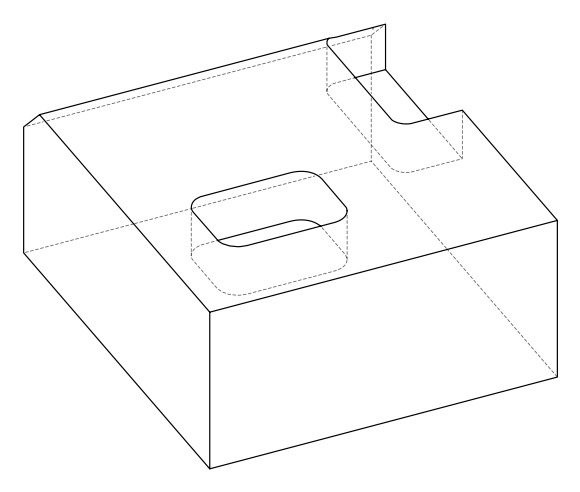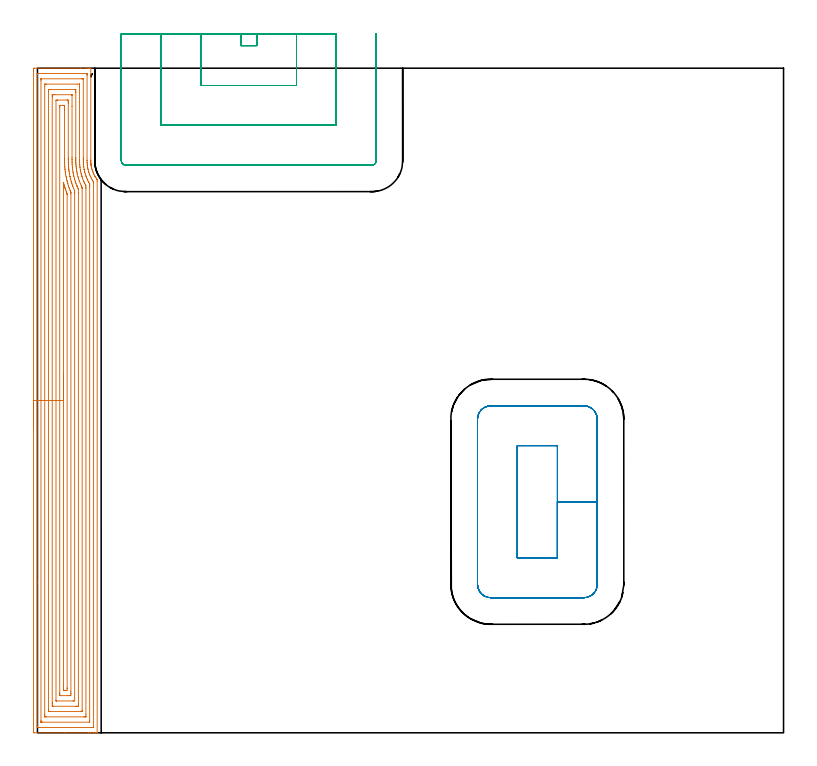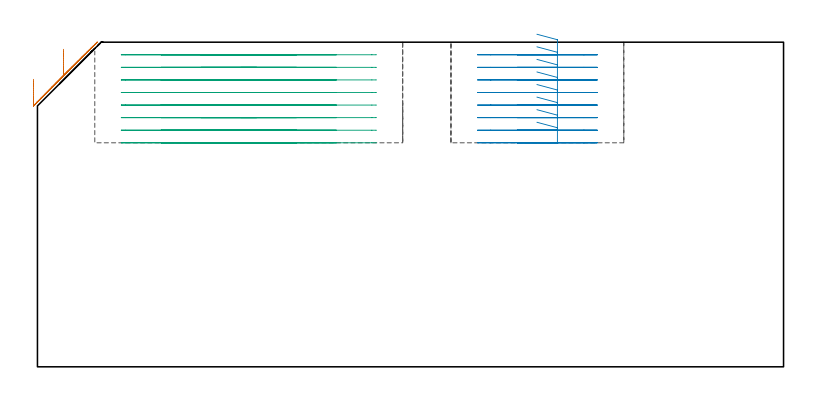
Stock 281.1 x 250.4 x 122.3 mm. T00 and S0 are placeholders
(PLAN: 3 operations, 1 tool changes, 36.8 min)
(1 AREA_MILL | FG_CHAMFER_SURFACE | UGT0205_001 | 18.05 min | 72113 mm3)
(2 MILL_RECTANGULAR_POCKET | POCKET_RECTANGULAR_STRAIGHT | UGT0201_094 | Follow Part, ap 5, ae 75% | 6.7 min | 220442 mm3)
(3 MILL_SLOT | SLOT_PARTIAL_RECTANGULAR | UGT0201_094 | Follow Part, ap 5, ae 75% | 12.02 min | 202145 mm3)
(TOOL UGT0205_001 | Chamfer Mill 20 x 3 x 45 deg. | D20 FL50 Z2)
(TOOL UGT0201_094 | End mill 20 mm | D20 FL38 Z4)
(OP 1 AREA_MILL)
G17 G21 G94 G90
T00 M6
G54
G17 G0 G90 X-1.5 Y115.2 S1061 M3
G43 Z132.3 H0
Z108.3
G94 G1 Y115.238 Z107.428 F250.
Y115.352 Z106.563
Y115.541 Z105.712
Y115.803 Z104.88
Y116.137 Z104.074
Y116.54 Z103.3
Y117.008 Z102.564
Y117.54 Z101.872
Y118.129 Z101.229
Y118.772 Z100.64
Y119.464 Z100.108
Y120.2 Z99.64
Y120.974 Z99.237
Y121.78 Z98.903
Y122.612 Z98.641
Y123.464 Z98.452
Y124.328 Z98.338
Y125.2 Z98.3
Y249.395
X-1.499 Y249.786 Z98.301
X-1.495 Y250.283 Z98.303
X-1.492 Y250.391 Z98.306
X-1.002 Y250.4 Z98.795
X16.085 Z115.88
X18.463 Z118.258
X19.128 Z118.927
X19.535 Z119.334
X19.987 Y250.395 Z119.779
X20.098 Y250.39 Z119.889
X20.1 Y250.232 Z119.9
X20.101 Y215.782
X20.105 Y215.525 Z119.901
X20.107 Y215.454 Z119.899
Y215.336 Z119.903
X20.123 Y214.89 Z119.92
X20.149 Y214.52 Z119.948
X20.154 Y214.443 Z119.953
X20.198 Y214.062 Z119.993
X20.203 Y214.01 Z120.
X20.204 Y213.997 Z120.002
X20.219 Y213.893 Z120.018
X20.233 Y213.804 Z120.031
X20.262 Y213.616 Z120.058
X20.271 Y213.55 Z120.069
X20.34 Y213.182 Z120.14
X20.355 Y213.105 Z120.154
X20.459 Y212.658 Z120.258
X20.581 Y212.212 Z120.378
X20.692 Y211.86 Z120.49
X20.702 Y211.829 Z120.5
X20.822 Y211.481 Z120.62
X20.861 Y211.383 Z120.656
X20.884 Y211.32 Z120.68
X21.071 Y210.872 Z120.867
X21.272 Y210.428 Z121.072
X21.477 Y210.031 Z121.274
X21.692 Y209.639 Z121.491
X21.707 Y209.613 Z121.506
X21.753 Y209.535 Z121.553
X22.043 Y209.085 Z121.843
X22.297 Y208.717 Z122.096
X22.348 Y208.643 Z122.147
X22.444 Y208.511 Z122.243
X22.452 Y208.501 Z122.25
X22.498 Y208.44 Z122.286
X22.5 Y207.811 Z122.3
Y0.168
X22.497 Y0.01 Z122.288
X22.48 Y0.008 Z122.271
X22.126 Y0. Z121.925
X21.782 Z121.582
X21.117 Z120.912
X19.9 Z119.697
X19.348 Z119.142
X10.433 Z110.23
X-1.279 Y0.001 Z98.518
X-1.492 Y0.01 Z98.306
X-1.499 Y0.223 Z98.299
X-1.5 Y125.2 Z98.3
X-0.086 Z99.714
Y247.999
X-0.084 Y248.215 Z99.716
X-0.082 Y248.322 Z99.718
X-0.079 Y248.374 Z99.721
X-0.074 Y248.39 Z99.726
X-0.026 Y248.392 Z99.774
X0.372 Y248.399 Z100.172
X18.595 Z118.395
X18.643 Y248.397 Z118.443
X18.67 Y248.394 Z118.47
X18.679 Y248.391 Z118.479
X18.68 Y248.373 Z118.48
X18.684 Y248.224 Z118.484
X18.685 Y247.999 Z118.485
X18.686 Y247.775 Z118.486
X18.687 Y215.749 Z118.487
X18.69 Y215.62 Z118.49
X18.71 Y214.955 Z118.51
X18.721 Y214.695 Z118.521
X18.77 Y214.062 Z118.57
X18.786 Y213.899 Z118.586
X18.808 Y213.714 Z118.608
X18.889 Y213.169 Z118.689
X18.985 Y212.642 Z118.785
X19.066 Y212.276 Z118.866
X19.272 Y211.46 Z119.072
X19.294 Y211.383 Z119.094
X19.348 Y211.214 Z119.148
X19.6 Y210.49 Z119.4
X19.768 Y210.066 Z119.568
X19.976 Y209.597 Z119.776
X20.233 Y209.065 Z120.033
X20.422 Y208.704 Z120.222
X20.657 Y208.275 Z120.457
X20.945 Y207.811 Z120.745
X21.079 Y207.591 Z120.879
X21.086 Y206.917 Z120.886
Y2.401
X21.084 Y2.185 Z120.884
X21.082 Y2.078 Z120.882
X21.079 Y2.027 Z120.879
X21.074 Y2.01 Z120.874
X21.026 Y2.008 Z120.826
X20.628 Y2.001 Z120.428
X0.767 Y2. Z100.567
X0.278 Y2.001 Z100.078
X0.039 Y2.006 Z99.839
X-0.068 Y2.01 Z99.732
X-0.084 Y2.367 Z99.716
X-0.085 Y2.401 Z99.715
X-0.086 Y56.61 Z99.714
Y125.2
X1.328 Z101.128
X1.329 Y245.647 Z101.129
X1.331 Y246.213 Z101.131
X1.334 Y246.375 Z101.134
X1.335 Y246.388 Z101.135
X1.357 Y246.392 Z101.157
X1.406 Y246.397 Z101.206
X1.468 Y246.4 Z101.268
X16.693 Y246.399 Z116.493
X16.878 Y246.397 Z116.678
X17.247 Y246.39 Z117.047
X17.266 Y246.384 Z117.066
X17.268 Y246.375 Z117.068
X17.27 Y246.348 Z117.07
X17.271 Y246.297 Z117.071
X17.272 Y246.213 Z117.072
Y216.741
X17.274 Y216.156 Z117.074
X17.277 Y215.848 Z117.077
X17.286 Y215.25 Z117.086
X17.295 Y214.955 Z117.095
X17.328 Y214.315 Z117.128
X17.348 Y214.062 Z117.148
X17.422 Y213.327 Z117.222
X17.444 Y213.169 Z117.244
X17.578 Y212.309 Z117.378
X17.584 Y212.276 Z117.384
X17.586 Y212.268 Z117.386
X17.695 Y211.777 Z117.495
X17.789 Y211.383 Z117.589
X17.862 Y211.097 Z117.662
X18.033 Y210.49 Z117.833
X18.259 Y209.802 Z118.059
X18.335 Y209.597 Z118.135
X18.463 Y209.266 Z118.263
X18.704 Y208.704 Z118.504
X18.905 Y208.257 Z118.705
X19.13 Y207.811 Z118.93
X19.348 Y207.399 Z119.148
X19.615 Y206.917 Z119.415
X19.661 Y206.833 Z119.461
X19.664 Y206.753 Z119.464
X19.668 Y206.594 Z119.468
X19.671 Y206.024 Z119.471
Y205.698
Y4.753
X19.669 Y4.187 Z119.469
X19.666 Y4.025 Z119.466
X19.665 Y4.012 Z119.465
X19.643 Y4.008 Z119.443
X19.594 Y4.003 Z119.394
X19.532 Y4. Z119.332
X1.837 Z101.637
X1.652 Y4.002 Z101.452
X1.467 Y4.006 Z101.267
X1.346 Y4.01 Z101.146
X1.335 Y4.021 Z101.135
X1.332 Y4.039 Z101.132
X1.33 Y4.078 Z101.13
X1.329 Y4.187 Z101.129
X1.328 Y4.514 Z101.128
Y125.2
X2.743 Z102.543
Y243.534
X2.744 Y244.218 Z102.544
X2.747 Y244.317 Z102.547
X2.749 Y244.375 Z102.549
X2.756 Y244.39 Z102.556
X2.779 Y244.392 Z102.579
X2.993 Y244.397 Z102.793
X3.422 Y244.4 Z103.222
X14.924 Z114.724
X15.809 Y244.398 Z115.609
X15.839 Y244.396 Z115.639
X15.853 Y244.383 Z115.653
X15.855 Y244.381 Z115.655
X15.857 Y243.534 Z115.657
Y243.485
X15.859 Y215.848 Z115.659
Y215.797
X15.875 Y214.955 Z115.675
X15.877 Y214.886 Z115.677
X15.923 Y214.062 Z115.723
X15.932 Y213.938 Z115.732
X16.009 Y213.169 Z115.809
X16.035 Y212.941 Z115.835
X16.138 Y212.276 Z115.938
X16.205 Y211.876 Z116.005
X16.303 Y211.383 Z116.103
X16.45 Y210.735 Z116.25
X16.514 Y210.49 Z116.314
X16.693 Y209.823 Z116.493
X16.763 Y209.597 Z116.563
X16.796 Y209.493 Z116.596
X17.07 Y208.704 Z116.87
X17.316 Y208.075 Z117.116
X17.43 Y207.811 Z117.23
X17.578 Y207.478 Z117.378
X17.847 Y206.917 Z117.647
X18.116 Y206.375 Z117.916
X18.238 Y206.13 Z118.038
X18.25 Y206.024 Z118.05
X18.256 Y205.34 Z118.056
X18.257 Y205.131 Z118.057
Y6.866
X18.256 Y6.182 Z118.056
X18.253 Y6.083 Z118.053
X18.251 Y6.025 Z118.051
X18.244 Y6.01 Z118.044
X18.221 Y6.008 Z118.021
X18.007 Y6.004 Z117.807
X17.578 Y6. Z117.378
X17.551 Z117.351
X3.395 Z103.195
X2.986 Y6.006 Z102.786
X2.783 Y6.01 Z102.583
X2.749 Y6.02 Z102.549
X2.747 Y6.054 Z102.547
X2.745 Y6.111 Z102.545
X2.743 Y6.658 Z102.543
Y6.866
Y125.2
X4.157 Z103.957
Y241.899
X4.159 Y242.05 Z103.959
X4.164 Y242.351 Z103.964
X4.171 Y242.391 Z103.971
X4.186 Y242.394 Z103.986
X4.226 Y242.397 Z104.026
X4.307 Y242.399 Z104.107
X4.545 Y242.4 Z104.345
X14.039 Y242.399 Z113.839
X14.28 Y242.398 Z114.08
X14.391 Y242.39 Z114.191
X14.437 Y242.386 Z114.237
X14.438 Y242.363 Z114.238
X14.441 Y242.235 Z114.241
X14.443 Y241.748 Z114.243
Y241.34
X14.444 Y216.741 Z114.244
X14.445 Y216.332 Z114.245
X14.448 Y215.848 Z114.248
X14.454 Y215.43 Z114.254
X14.465 Y214.955 Z114.265
X14.483 Y214.507 Z114.283
X14.507 Y214.062 Z114.307
X14.545 Y213.552 Z114.345
X14.582 Y213.169 Z114.382
X14.647 Y212.555 Z114.447
X14.689 Y212.276 Z114.489
X14.81 Y211.498 Z114.61
X14.831 Y211.383 Z114.631
X14.924 Y210.898 Z114.724
X15.016 Y210.49 Z114.816
X15.044 Y210.368 Z114.844
X15.244 Y209.597 Z115.044
X15.365 Y209.151 Z115.165
X15.502 Y208.704 Z115.302
X15.79 Y207.829 Z115.59
X15.797 Y207.811 Z115.597
X15.809 Y207.778 Z115.609
X16.163 Y206.917 Z115.963
X16.44 Y206.28 Z116.24
X16.56 Y206.024 Z116.36
X16.693 Y205.746 Z116.493
X16.812 Y205.499 Z116.612
X16.833 Y205.453 Z116.633
X16.837 Y205.382 Z116.637
X16.841 Y205.282 Z116.641
X16.843 Y205.131 Z116.643
Y204.98
Y8.502
X16.841 Y8.35 Z116.641
X16.836 Y8.049 Z116.636
X16.829 Y8.009 Z116.629
X16.814 Y8.006 Z116.614
X16.774 Y8.003 Z116.574
X16.693 Y8.001 Z116.493
X16.455 Y8. Z116.255
X4.952 Z104.752
X4.307 Y8.004 Z104.107
X4.215 Y8.006 Z104.015
X4.165 Y8.01 Z103.965
X4.161 Y8.199 Z103.961
X4.158 Y8.501 Z103.958
X4.157 Y8.652 Z103.957
Y8.803
Y125.2
X5.571 Z105.371
Y239.578
X5.573 Y239.962 Z105.373
X5.575 Y240.216 Z105.375
X5.578 Y240.343 Z105.378
X5.586 Y240.39 Z105.386
X5.647 Y240.395 Z105.447
X6.076 Y240.399 Z105.876
X6.527 Y240.4 Z106.327
X12.721 Y240.399 Z112.521
X12.946 Y240.396 Z112.746
X12.987 Y240.393 Z112.787
X13.022 Y240.387 Z112.822
X13.024 Y240.334 Z112.824
X13.028 Y240.089 Z112.828
X13.029 Y236.069 Z112.829
X13.03 Y216.741 Z112.83
X13.031 Y215.973 Z112.831
X13.032 Y215.848 Z112.832
X13.044 Y215.067 Z112.844
X13.047 Y214.955 Z112.847
X13.08 Y214.137 Z112.88
X13.084 Y214.062 Z112.884
X13.147 Y213.176 Z112.947
X13.154 Y213.102 Z112.954
X13.243 Y212.276 Z113.043
X13.255 Y212.174 Z113.055
X13.38 Y211.383 Z113.18
X13.425 Y211.11 Z113.225
X13.542 Y210.49 Z113.342
X13.648 Y209.992 Z113.448
X13.742 Y209.597 Z113.542
X13.938 Y208.805 Z113.738
X13.966 Y208.704 Z113.766
X14.039 Y208.44 Z113.839
X14.236 Y207.811 Z114.036
X14.33 Y207.516 Z114.13
X14.539 Y206.917 Z114.339
X14.863 Y206.086 Z114.663
X14.888 Y206.024 Z114.688
X14.924 Y205.938 Z114.724
X15.282 Y205.131 Z115.082
X15.387 Y204.891 Z115.187
X15.422 Y204.81 Z115.222
X15.424 Y204.749 Z115.224
X15.427 Y204.623 Z115.227
X15.429 Y203.345 Z115.229
Y10.822
X15.427 Y10.438 Z115.227
X15.425 Y10.184 Z115.225
X15.422 Y10.057 Z115.222
X15.414 Y10.01 Z115.214
X15.353 Y10.005 Z115.153
X14.924 Y10.002 Z114.724
X14.473 Y10. Z114.273
X6.076 Y10.001 Z105.876
X5.621 Y10.004 Z105.421
X5.582 Y10.01 Z105.382
X5.578 Y10.048 Z105.378
X5.574 Y10.438 Z105.374
X5.572 Y10.948 Z105.372
X5.571 Y11.331 Z105.371
Y125.2
X6.985 Z106.785
X6.986 Y238.176 Z106.786
X6.992 Y238.383 Z106.792
X7.401 Y238.394 Z107.201
X7.624 Y238.399 Z107.424
X11.164 Z110.964
X11.385 Y238.395 Z111.185
X11.6 Y238.39 Z111.4
X11.608 Y238.176 Z111.408
X11.612 Y237.947 Z111.412
X11.614 Y237.282 Z111.414
X11.615 Y237.05 Z111.415
X11.616 Y216.508 Z111.416
X11.619 Y215.848 Z111.419
X11.621 Y215.61 Z111.421
X11.634 Y214.955 Z111.434
X11.642 Y214.696 Z111.442
X11.67 Y214.062 Z111.47
X11.687 Y213.757 Z111.487
X11.731 Y213.169 Z111.531
X11.763 Y212.787 Z111.563
X11.816 Y212.276 Z111.616
X11.872 Y211.784 Z111.672
X11.932 Y211.383 Z111.732
X12.035 Y210.726 Z111.835
X12.078 Y210.49 Z111.878
X12.244 Y209.623 Z112.044
X12.249 Y209.597 Z112.049
X12.27 Y209.502 Z112.07
X12.464 Y208.704 Z112.264
X12.529 Y208.442 Z112.329
X12.701 Y207.811 Z112.501
X12.88 Y207.194 Z112.68
X12.969 Y206.917 Z112.769
X13.154 Y206.356 Z112.954
X13.272 Y206.024 Z113.072
X13.34 Y205.837 Z113.14
X13.628 Y205.131 Z113.428
X13.977 Y204.301 Z113.777
X13.999 Y204.238 Z113.799
X14.014 Y203.37 Z113.814
Y203.345
Y12.224
X14.008 Y12.017 Z113.808
X13.599 Y12.006 Z113.399
X13.376 Y12.001 Z113.176
X7.182 Z106.982
X7.069 Y12.006 Z106.869
X7.047 Y12.01 Z106.847
X6.992 Y12.029 Z106.792
X6.986 Y12.199 Z106.786
Y12.224
X6.985 Y125.2 Z106.785
X8.399 Z108.199
X8.4 Y235.496 Z108.2
X8.402 Y235.828 Z108.202
X8.407 Y236.389 Z108.207
X8.72 Y236.4 Z108.52
X9.605 Z109.405
X10.194 Y236.389 Z109.994
X10.199 Y235.8 Z109.999
X10.201 Y234.603 Z110.001
Y216.741
X10.202 Y216.149 Z110.002
X10.205 Y215.848 Z110.005
X10.213 Y215.245 Z110.013
X10.22 Y214.955 Z110.02
X10.24 Y214.324 Z110.04
X10.253 Y214.062 Z110.053
X10.292 Y213.379 Z110.092
X10.307 Y213.169 Z110.107
X10.37 Y212.407 Z110.17
X10.383 Y212.276 Z110.183
X10.477 Y211.406 Z110.277
X10.48 Y211.383 Z110.28
X10.5 Y211.251 Z110.3
X10.621 Y210.49 Z110.421
X10.646 Y210.343 Z110.446
X10.786 Y209.597 Z110.586
X10.856 Y209.237 Z110.656
X10.974 Y208.704 Z110.774
X11.119 Y208.078 Z110.919
X11.187 Y207.811 Z110.987
X11.385 Y207.055 Z111.185
X11.425 Y206.917 Z111.225
X11.442 Y206.86 Z111.242
X11.705 Y206.024 Z111.505
X11.864 Y205.541 Z111.664
X12.008 Y205.131 Z111.808
X12.27 Y204.448 Z112.07
X12.353 Y204.238 Z112.153
X12.411 Y204.096 Z112.211
X12.528 Y203.817 Z112.328
X12.573 Y203.706 Z112.373
X12.591 Y203.658 Z112.391
X12.592 Y203.625 Z112.392
X12.597 Y203.345 Z112.397
X12.6 Y203.012 Z112.4
Y15.463
Y14.904
X12.598 Y14.572 Z112.398
X12.593 Y14.011 Z112.393
X12.28 Y14. Z112.08
X11.395 Z111.195
X8.741 Z108.541
X8.407 Y14.011 Z108.207
X8.403 Y14.341 Z108.203
X8.4 Y14.904 Z108.2
Y15.238
X8.399 Y125.2 Z108.199
X9.814 Z109.614
Y207.092
X9.815 Y207.195 Z109.615
X9.817 Y207.252 Z109.617
Y207.253
X9.823 Y207.24 Z109.623
X9.854 Y207.131 Z109.654
X10.02 Y206.509 Z109.82
X10.162 Y206.024 Z109.962
X10.352 Y205.391 Z110.152
X10.4 Y205.233 Z110.2
X10.433 Y205.131 Z110.233
X10.5 Y204.932 Z110.3
X10.743 Y204.238 Z110.543
X10.889 Y203.846 Z110.689
X11.083 Y203.345 Z110.883
X11.146 Y203.178 Z110.946
X11.179 Y203.083 Z110.979
X11.181 Y202.998 Z110.981
X11.185 Y202.653 Z110.985
X11.186 Y16.891 Z110.986
X11.184 Y16.69 Z110.984
X11.176 Y16.007 Z110.976
X10.5 Y16.002 Z110.3
X10.297 Z110.097
X9.822 Y16.01 Z109.622
X9.816 Y16.488 Z109.616
X9.815 Y16.69 Z109.615
X9.814 Y17.383 Z109.614
Y125.2
Y126.072 Z109.652
Y126.936 Z109.766
Y127.788 Z109.954
Y128.62 Z110.217
Y129.426 Z110.551
Y130.2 Z110.953
Y130.936 Z111.422
Y131.628 Z111.953
Y132.271 Z112.543
Y132.86 Z113.186
Y133.392 Z113.878
Y133.86 Z114.614
Y134.263 Z115.388
Y134.597 Z116.194
Y134.859 Z117.026
Y135.048 Z117.877
Y135.162 Z118.742
Y135.2 Z119.614
G0 Z132.3
M5
M2
(OP 2 MILL_RECTANGULAR_POCKET)
G17 G21 G94 G90
T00 M6
G54
G17 G0 G90 X188.173 Y65.9 S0 M3
G43 Z132.3 H0
Z125.3
G94 G1 X195.9 Z123.23 F250.
Y87.05 Z117.562
Y108.2 F500.
X180.8
Y65.9
X195.9
Y87.05
X210.9
Y118.2
G3 X205.9 Y123.2 R5.
G1 X170.8
G3 X165.8 Y118.2 R5.
G1 Y55.9
G3 X170.8 Y50.9 R5.
G1 X205.9
G3 X210.9 Y55.9 R5.
G1 Y87.05
Y88.05
G0 X188.173 Y65.9 Z120.562
G1 X195.9 Z118.492 F250.
Y87.05 Z112.825
Y108.2 F500.
X180.8
Y65.9
X195.9
Y87.05
X210.9
Y118.2
G3 X205.9 Y123.2 R5.
G1 X170.8
G3 X165.8 Y118.2 R5.
G1 Y55.9
G3 X170.8 Y50.9 R5.
G1 X205.9
G3 X210.9 Y55.9 R5.
G1 Y87.05
Y88.05
G0 X188.173 Y65.9 Z115.825
G1 X195.9 Z113.755 F250.
Y87.05 Z108.087
Y108.2 F500.
X180.8
Y65.9
X195.9
Y87.05
X210.9
Y118.2
G3 X205.9 Y123.2 R5.
G1 X170.8
G3 X165.8 Y118.2 R5.
G1 Y55.9
G3 X170.8 Y50.9 R5.
G1 X205.9
G3 X210.9 Y55.9 R5.
G1 Y87.05
Y88.05
G0 X188.173 Y65.9 Z111.087
G1 X195.9 Z109.017 F250.
Y87.05 Z103.35
Y108.2 F500.
X180.8
Y65.9
X195.9
Y87.05
X210.9
Y118.2
G3 X205.9 Y123.2 R5.
G1 X170.8
G3 X165.8 Y118.2 R5.
G1 Y55.9
G3 X170.8 Y50.9 R5.
G1 X205.9
G3 X210.9 Y55.9 R5.
G1 Y87.05
Y88.05
G0 X188.173 Y65.9 Z106.35
G1 X195.9 Z104.28 F250.
Y87.05 Z98.612
Y108.2 F500.
X180.8
Y65.9
X195.9
Y87.05
X210.9
Y118.2
G3 X205.9 Y123.2 R5.
G1 X170.8
G3 X165.8 Y118.2 R5.
G1 Y55.9
G3 X170.8 Y50.9 R5.
G1 X205.9
G3 X210.9 Y55.9 R5.
G1 Y87.05
Y88.05
G0 X188.173 Y65.9 Z101.612
G1 X195.9 Z99.542 F250.
Y87.05 Z93.875
Y108.2 F500.
X180.8
Y65.9
X195.9
Y87.05
X210.9
Y118.2
G3 X205.9 Y123.2 R5.
G1 X170.8
G3 X165.8 Y118.2 R5.
G1 Y55.9
G3 X170.8 Y50.9 R5.
G1 X205.9
G3 X210.9 Y55.9 R5.
G1 Y87.05
Y88.05
G0 X188.173 Y65.9 Z96.875
G1 X195.9 Z94.805 F250.
Y87.05 Z89.137
Y108.2 F500.
X180.8
Y65.9
X195.9
Y87.05
X210.9
Y118.2
G3 X205.9 Y123.2 R5.
G1 X170.8
G3 X165.8 Y118.2 R5.
G1 Y55.9
G3 X170.8 Y50.9 R5.
G1 X205.9
G3 X210.9 Y55.9 R5.
G1 Y87.05
Y88.05
G0 X188.173 Y65.9 Z92.137
G1 X195.9 Z90.067 F250.
Y87.05 Z84.4
Y108.2 F500.
X180.8
Y65.9
X195.9
Y87.05
X210.9
Y118.2
G3 X205.9 Y123.2 R5.
G1 X170.8
G3 X165.8 Y118.2 R5.
G1 Y55.9
G3 X170.8 Y50.9 R5.
G1 X205.9
G3 X210.9 Y55.9 R5.
G1 Y87.05
Y88.05
G0 Z132.3
M5
M2
(OP 3 MILL_SLOT)
G17 G21 G94 G90
T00 M6
G54
G17 G0 G90 X76.6 Y263.4 S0 M3
G43 Z132.3 H0
Z117.562
G94 G1 Y260.4 F250.
Y258.9 F500.
X82.6
Y260.4
Y263.4 F250.
X61.6
Y260.4
Y243.9 F500.
X97.6
Y260.4
Y263.4 F250.
X46.6
Y260.4
Y228.9 F500.
X112.6
Y260.4
Y263.4 F250.
X31.6
Y260.4
Y215.5 F500.
G3 X33.2 Y213.9 R1.6
G1 X126.
G3 X127.6 Y215.5 R1.6
G1 Y260.4
Y263.4 F250.
G0 X76.6 Z112.825
G1 Y260.4
Y258.9 F500.
X82.6
Y260.4
Y263.4 F250.
X61.6
Y260.4
Y243.9 F500.
X97.6
Y260.4
Y263.4 F250.
X46.6
Y260.4
Y228.9 F500.
X112.6
Y260.4
Y263.4 F250.
X31.6
Y260.4
Y215.5 F500.
G3 X33.2 Y213.9 R1.6
G1 X126.
G3 X127.6 Y215.5 R1.6
G1 Y260.4
Y263.4 F250.
G0 X76.6 Z108.087
G1 Y260.4
Y258.9 F500.
X82.6
Y260.4
Y263.4 F250.
X61.6
Y260.4
Y243.9 F500.
X97.6
Y260.4
Y263.4 F250.
X46.6
Y260.4
Y228.9 F500.
X112.6
Y260.4
Y263.4 F250.
X31.6
Y260.4
Y215.5 F500.
G3 X33.2 Y213.9 R1.6
G1 X126.
G3 X127.6 Y215.5 R1.6
G1 Y260.4
Y263.4 F250.
G0 X76.6 Z103.35
G1 Y260.4
Y258.9 F500.
X82.6
Y260.4
Y263.4 F250.
X61.6
Y260.4
Y243.9 F500.
X97.6
Y260.4
Y263.4 F250.
X46.6
Y260.4
Y228.9 F500.
X112.6
Y260.4
Y263.4 F250.
X31.6
Y260.4
Y215.5 F500.
G3 X33.2 Y213.9 R1.6
G1 X126.
G3 X127.6 Y215.5 R1.6
G1 Y260.4
Y263.4 F250.
G0 X76.6 Z98.612
G1 Y260.4
Y258.9 F500.
X82.6
Y260.4
Y263.4 F250.
X61.6
Y260.4
Y243.9 F500.
X97.6
Y260.4
Y263.4 F250.
X46.6
Y260.4
Y228.9 F500.
X112.6
Y260.4
Y263.4 F250.
X31.6
Y260.4
Y215.5 F500.
G3 X33.2 Y213.9 R1.6
G1 X126.
G3 X127.6 Y215.5 R1.6
G1 Y260.4
Y263.4 F250.
G0 X76.6 Z93.875
G1 Y260.4
Y258.9 F500.
X82.6
Y260.4
Y263.4 F250.
X61.6
Y260.4
Y243.9 F500.
X97.6
Y260.4
Y263.4 F250.
X46.6
Y260.4
Y228.9 F500.
X112.6
Y260.4
Y263.4 F250.
X31.6
Y260.4
Y215.5 F500.
G3 X33.2 Y213.9 R1.6
G1 X126.
G3 X127.6 Y215.5 R1.6
G1 Y260.4
Y263.4 F250.
G0 X76.6 Z89.137
G1 Y260.4
Y258.9 F500.
X82.6
Y260.4
Y263.4 F250.
X61.6
Y260.4
Y243.9 F500.
X97.6
Y260.4
Y263.4 F250.
X46.6
Y260.4
Y228.9 F500.
X112.6
Y260.4
Y263.4 F250.
X31.6
Y260.4
Y215.5 F500.
G3 X33.2 Y213.9 R1.6
G1 X126.
G3 X127.6 Y215.5 R1.6
G1 Y260.4
Y263.4 F250.
G0 X76.6 Z84.4
G1 Y260.4
Y258.9 F500.
X82.6
Y260.4
Y263.4 F250.
X61.6
Y260.4
Y243.9 F500.
X97.6
Y260.4
Y263.4 F250.
X46.6
Y260.4
Y228.9 F500.
X112.6
Y260.4
Y263.4 F250.
X31.6
Y260.4
Y215.5 F500.
G3 X33.2 Y213.9 R1.6
G1 X126.
G3 X127.6 Y215.5 R1.6
G1 Y260.4
Y263.4 F250.
G0 Z132.3
M5
M2
